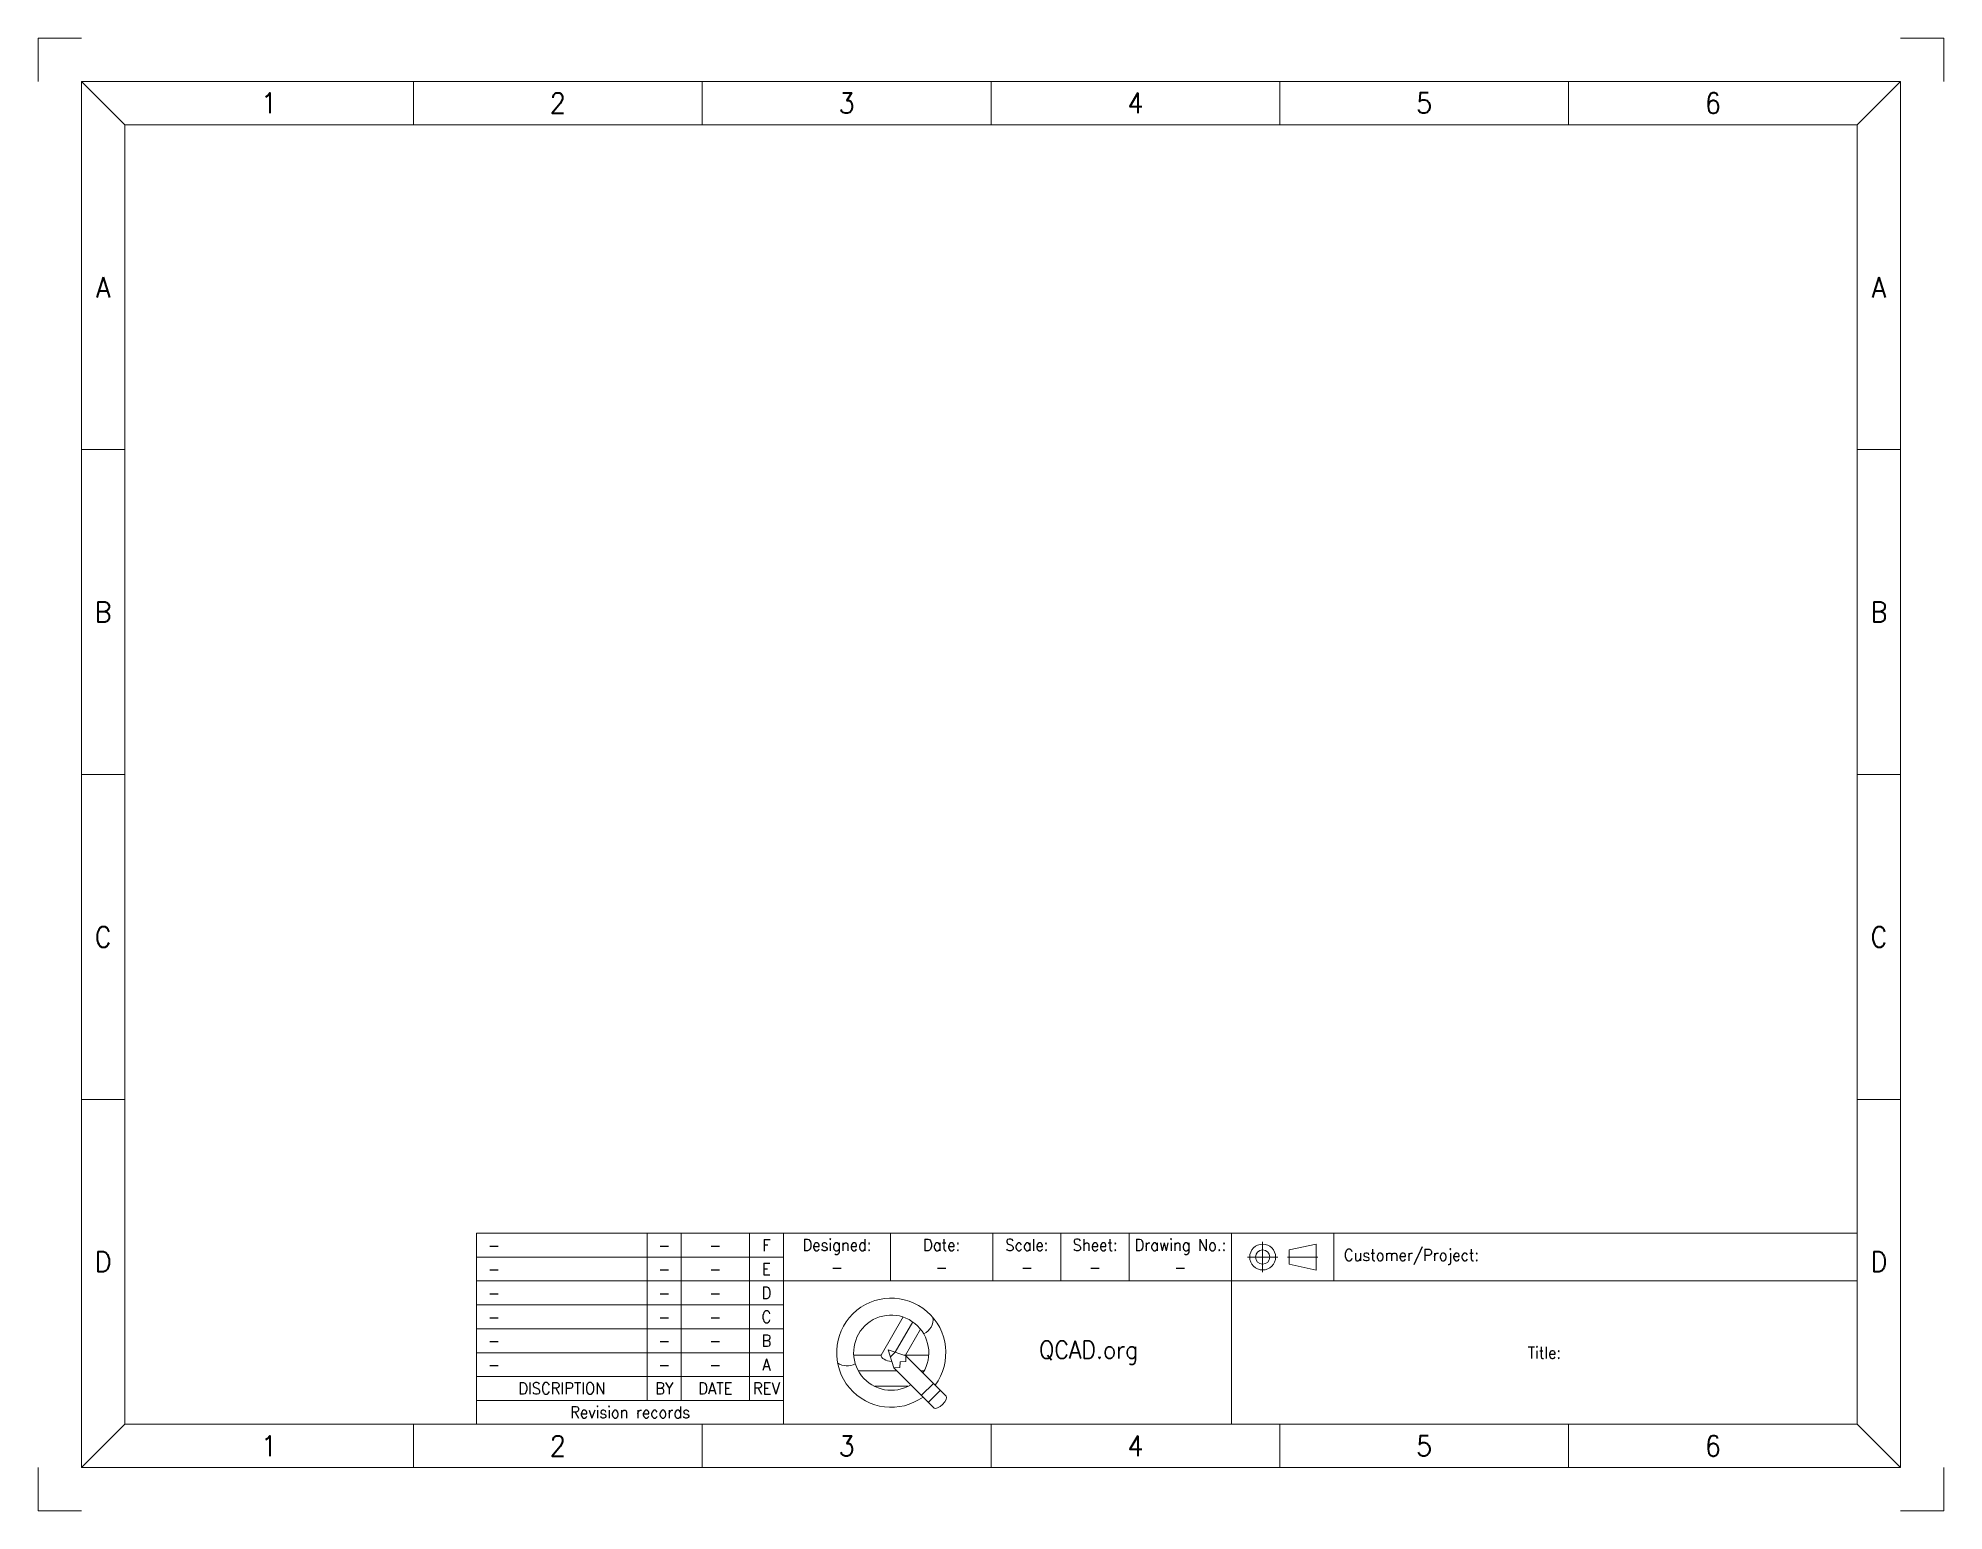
# Model space of a CAD drawing. Header units: inches. Extents: x 0 to 11, y 0 to 8.5.
import ezdxf

# ---------------------------------------------------------------- set-up
doc = ezdxf.new("R2010")
doc.units = ezdxf.units.IN
doc.header["$MEASUREMENT"] = 0
doc.linetypes.add('DASHDOT2', pattern=[12, 6, -2.95, 0.1, -2.95])
doc.layers.add('9.1 Drawing sheet', color=9, linetype='Continuous', lineweight=9, true_color=0xc0c0c0)
doc.styles.add('textstyle0', font='Standard')
doc.styles.add('textstyle1', font='Standard')
doc.styles.add('textstyle10', font='Standard')
doc.styles.add('textstyle11', font='Standard')
doc.styles.add('textstyle12', font='Standard')
doc.styles.add('textstyle13', font='Standard')
doc.styles.add('textstyle14', font='Standard')
doc.styles.add('textstyle15', font='Standard')
doc.styles.add('textstyle16', font='Standard')
doc.styles.add('textstyle17', font='Standard')
doc.styles.add('textstyle18', font='Standard')
doc.styles.add('textstyle19', font='Standard')
doc.styles.add('textstyle2', font='Standard')
doc.styles.add('textstyle20', font='Standard')
doc.styles.add('textstyle21', font='Standard')
doc.styles.add('textstyle22', font='Standard')
doc.styles.add('textstyle23', font='Standard')
doc.styles.add('textstyle24', font='Standard')
doc.styles.add('textstyle25', font='Standard')
doc.styles.add('textstyle26', font='Standard')
doc.styles.add('textstyle27', font='Standard')
doc.styles.add('textstyle28', font='Standard')
doc.styles.add('textstyle29', font='Standard')
doc.styles.add('textstyle3', font='Standard')
doc.styles.add('textstyle30', font='Standard')
doc.styles.add('textstyle31', font='Standard')
doc.styles.add('textstyle32', font='Standard')
doc.styles.add('textstyle33', font='Standard')
doc.styles.add('textstyle34', font='Standard')
doc.styles.add('textstyle35', font='Standard')
doc.styles.add('textstyle36', font='Standard')
doc.styles.add('textstyle37', font='Standard')
doc.styles.add('textstyle38', font='Standard')
doc.styles.add('textstyle39', font='Standard')
doc.styles.add('textstyle4', font='Standard')
doc.styles.add('textstyle40', font='Standard')
doc.styles.add('textstyle41', font='Standard')
doc.styles.add('textstyle42', font='Standard')
doc.styles.add('textstyle43', font='Standard')
doc.styles.add('textstyle44', font='Standard')
doc.styles.add('textstyle45', font='Standard')
doc.styles.add('textstyle46', font='Standard')
doc.styles.add('textstyle47', font='Standard')
doc.styles.add('textstyle48', font='Standard')
doc.styles.add('textstyle49', font='Standard')
doc.styles.add('textstyle5', font='Standard')
doc.styles.add('textstyle50', font='Standard')
doc.styles.add('textstyle51', font='Standard')
doc.styles.add('textstyle52', font='Standard')
doc.styles.add('textstyle53', font='Standard')
doc.styles.add('textstyle54', font='Standard')
doc.styles.add('textstyle55', font='Standard')
doc.styles.add('textstyle56', font='Standard')
doc.styles.add('textstyle57', font='Standard')
doc.styles.add('textstyle58', font='Standard')
doc.styles.add('textstyle59', font='Standard')
doc.styles.add('textstyle6', font='Standard')
doc.styles.add('textstyle60', font='Standard')
doc.styles.add('textstyle61', font='Standard')
doc.styles.add('textstyle7', font='Standard')
doc.styles.add('textstyle8', font='Standard')
doc.styles.add('textstyle9', font='Standard')

# ---------------------------------------------------------------- blocks, each defined once
blk = doc.blocks.new('Zoned border')
at = {"layer": '9.1 Drawing sheet'}
for p, q in [((0.25, 8.25), (10.75, 8.25)), ((0.25, 0.25), (0.25, 8.25)), ((0.25, 8.25), (0.5, 8)), ((2.167, 8), (2.167, 8.25)), ((3.833, 8), (3.833, 8.25)), ((5.5, 8), (5.5, 8.25)), ((7.167, 8), (7.167, 8.25)), ((8.833, 8), (8.833, 8.25)), ((10.5, 8), (10.75, 8.25)), ((10.75, 0.25), (10.75, 8.25)), ((0.25, 6.125), (0.5, 6.125)), ((10.5, 6.125), (10.75, 6.125)), ((0.25, 4.25), (0.5, 4.25)), ((10.5, 4.25), (10.75, 4.25)), ((0.25, 2.375), (0.5, 2.375)), ((10.5, 2.375), (10.75, 2.375)), ((0.5, 0.5), (0.25, 0.25)), ((2.167, 0.25), (2.167, 0.5)), ((3.833, 0.25), (3.833, 0.5)), ((5.5, 0.25), (5.5, 0.5)), ((7.167, 0.25), (7.167, 0.5)), ((8.833, 0.25), (8.833, 0.5)), ((10.5, 0.5), (10.75, 0.25)), ((0.25, 0.25), (10.75, 0.25))]:
    blk.add_line(p, q, dxfattribs=at)
at = {"layer": '9.1 Drawing sheet', "char_height": 0.118, "attachment_point": 5}
for s, insert, style in [('1', (1.333, 8.125), 'textstyle41'), ('2', (3, 8.125), 'textstyle43'), ('3', (4.667, 8.125), 'textstyle44'), ('4', (6.333, 8.125), 'textstyle45'), ('5', (8, 8.125), 'textstyle46'), ('6', (9.667, 8.125), 'textstyle47'), ('A', (0.375, 7.062), 'textstyle42'), ('A', (10.625, 7.062), 'textstyle52'), ('B', (0.375, 5.188), 'textstyle48'), ('B', (10.625, 5.188), 'textstyle53'), ('C', (0.375, 3.312), 'textstyle49'), ('C', (10.625, 3.312), 'textstyle54'), ('D', (0.375, 1.438), 'textstyle50'), ('D', (10.625, 1.438), 'textstyle51'), ('1', (1.333, 0.375), 'textstyle58'), ('2', (3, 0.375), 'textstyle59'), ('3', (4.667, 0.375), 'textstyle60'), ('4', (6.333, 0.375), 'textstyle55'), ('5', (8, 0.375), 'textstyle56'), ('6', (9.667, 0.375), 'textstyle57')]:
    blk.add_mtext(s, dxfattribs=dict(at, insert=insert, style=style))
blk = doc.blocks.new('Paper Frame')
at = {"layer": '9.1 Drawing sheet'}
for p, q in [((0, 8.25), (0, 8.5)), ((0, 8.5), (0.25, 8.5)), ((11, 8.5), (10.75, 8.5)), ((11, 8.25), (11, 8.5)), ((0.5, 8), (10.5, 8)), ((0.5, 0.5), (0.5, 8)), ((10.5, 0.5), (10.5, 8)), ((0.5, 0.5), (10.5, 0.5)), ((0, 0.25), (0, 0)), ((11, 0.25), (11, 0)), ((0, 0), (0.25, 0)), ((11, 0), (10.75, 0))]:
    blk.add_line(p, q, dxfattribs=at)
blk.add_blockref('Zoned border', (0, 0), dxfattribs=at)
blk = doc.blocks.new('Logo')
at = {"layer": '9.1 Drawing sheet', "lineweight": 9}
for p, q in [((-5.507, 0.619), (-5.634, 0.399)), ((-5.493, 0.399), (-5.406, 0.549)), ((-5.792, 0.399), (-5.634, 0.399)), ((-5.593, 0.429), (-5.491, 0.395)), ((-5.56, 0.326), (-5.593, 0.429)), ((-5.58, 0.39), (-5.554, 0.416)), ((-5.527, 0.328), (-5.525, 0.361)), ((-5.492, 0.362), (-5.525, 0.361)), ((-5.501, 0.399), (-5.359, 0.399)), ((-5.491, 0.395), (-5.492, 0.362)), ((-5.258, 0.162), (-5.491, 0.395)), ((-5.56, 0.326), (-5.527, 0.328)), ((-5.328, 0.093), (-5.56, 0.326)), ((-5.401, 0.167), (-5.331, 0.236)), ((-5.671, 0.219), (-5.48, 0.219)), ((-5.361, 0.127), (-5.292, 0.196))]:
    blk.add_line(p, q, dxfattribs=at)
at = {"layer": '9.1 Drawing sheet', "linetype": 'DASHDOT2', "lineweight": 9}
for p, q in [((-5.554, 0.416), (-5.452, 0.592)), ((-5.766, 0.309), (-5.542, 0.309)), ((-5.404, 0.309), (-5.385, 0.309))]:
    blk.add_line(p, q, dxfattribs=at)
at = {"layer": '9.1 Drawing sheet', "lineweight": 9}
for centre, radius, start, end in [((-5.576, 0.413), 0.315, 323.5694, 305.684), ((-5.576, 0.413), 0.217, 327.5283, 301.4682), ((-5.43, 0.607), 0.0956, 296.5321, 5.6951), ((-5.83, 0.433), 0.0964, 234.9253, 298.9034)]:
    blk.add_arc(centre, radius, start, end, dxfattribs=at)
for centre, major_axis, ratio, start_param, end_param in [((-5.564, 0.399), (-0.0707, 0), 0.514393, 0, 1.456913), ((-5.564, 0.399), (-0.0707, 0), 0.514393, 3.069838, 3.141593), ((-5.293, 0.128), (0.0347, 0.0346), 0.381399, 3.141593, 6.283185)]:
    blk.add_ellipse(centre, major_axis=major_axis, ratio=ratio, start_param=start_param, end_param=end_param, dxfattribs=at)
at = {"layer": '9.1 Drawing sheet', "linetype": 'Continuous', "lineweight": 0, "insert": (-4.436, 0.413), "char_height": 0.10265, "width": 5.70284, "attachment_point": 5, "style": 'textstyle61'}
blk.add_mtext('QCAD.org\\pOpen source CAD', dxfattribs=at)
blk = doc.blocks.new('Title block')
at = {"layer": '9.1 Drawing sheet'}
for p, q in [((-7.969, 1.102), (-6.197, 1.102)), ((-7.969, 1.102), (-7.969, 0)), ((-6.984, 1.102), (-6.984, 0.138)), ((-6.788, 1.102), (-6.788, 0.138)), ((-6.394, 1.102), (-6.394, 0.138)), ((-6.197, 1.102), (0, 1.102)), ((-6.197, 1.102), (-6.197, 0)), ((-5.58, 0.827), (-5.58, 1.102)), ((-4.99, 0.827), (-4.99, 1.102)), ((-4.596, 0.827), (-4.596, 1.102)), ((-4.202, 0.827), (-4.202, 1.102)), ((-3.612, 0.827), (-3.612, 1.102)), ((-3.021, 0.827), (-3.021, 1.102)), ((0, 0), (0, 1.102)), ((-7.969, 0.965), (-6.197, 0.965)), ((-7.969, 0.827), (-6.197, 0.827)), ((-6.197, 0.827), (0, 0.827)), ((-3.612, 0), (-3.612, 0.827)), ((-7.969, 0.689), (-6.197, 0.689)), ((-7.969, 0.551), (-6.197, 0.551)), ((-7.969, 0.413), (-6.197, 0.413)), ((-7.969, 0.276), (-6.197, 0.276)), ((-7.969, 0.138), (-6.197, 0.138)), ((-7.969, 0), (0, 0))]:
    blk.add_line(p, q, dxfattribs=at)
at = {"layer": '9.1 Drawing sheet', "color": 9, "linetype": 'DASHDOT2', "lineweight": 5, "true_color": 0xc0c0c0}
for p, q in [((-3.432, 0.877), (-3.432, 1.052)), ((-3.519, 0.965), (-3.344, 0.965)), ((-3.289, 0.965), (-3.114, 0.965))]:
    blk.add_line(p, q, dxfattribs=at)
at = {"layer": '9.1 Drawing sheet', "color": 9, "linetype": 'Continuous', "lineweight": 9, "true_color": 0xc0c0c0}
for p, q in [((-3.124, 1.039), (-3.279, 1.006)), ((-3.279, 1.006), (-3.279, 0.923)), ((-3.124, 1.039), (-3.124, 0.89)), ((-3.279, 0.923), (-3.124, 0.89))]:
    blk.add_line(p, q, dxfattribs=at)
for radius in [0.0747, 0.0411]:
    blk.add_circle((-3.432, 0.965), radius, dxfattribs=at)
at = {"layer": '9.1 Drawing sheet'}
blk.add_blockref('Logo', (0, 0), dxfattribs=at)
at = {"layer": '9.1 Drawing sheet', "linetype": 'Continuous', "lineweight": 0, "width": 3.8019}
for s, insert, char_height, attachment_point, style in [('-', (-7.904, 1.033), 0.0684, 4, 'textstyle32'), ('-', (-6.886, 1.033), 0.0684, 5, 'textstyle33'), ('-', (-6.591, 1.033), 0.0684, 5, 'textstyle34'), ('F', (-6.296, 1.033), 0.0684, 5, 'textstyle13'), ('Designed:', (-5.889, 1.069), 0.0684, 2, 'textstyle37'), ('Date:', (-5.285, 1.069), 0.0684, 2, 'textstyle38'), ('Scale:', (-4.793, 1.069), 0.0684, 2, 'textstyle39'), ('Sheet:', (-4.399, 1.069), 0.0684, 2, 'textstyle40'), ('Drawing No.:', (-3.907, 1.069), 0.06843, 2, 'textstyle36'), ('Customer/Project:', (-2.963, 0.965), 0.06843, 4, 'textstyle35'), ('-', (-7.904, 0.896), 0.0684, 4, 'textstyle29'), ('-', (-6.886, 0.896), 0.0684, 5, 'textstyle30'), ('-', (-6.591, 0.896), 0.0684, 5, 'textstyle31'), ('E', (-6.296, 0.896), 0.0684, 5, 'textstyle12'), ('-', (-5.889, 0.906), 0.0684, 5, 'textstyle0'), ('-', (-5.285, 0.906), 0.0684, 5, 'textstyle1'), ('-', (-4.793, 0.906), 0.0684, 5, 'textstyle2'), ('-', (-4.399, 0.906), 0.0684, 5, 'textstyle14'), ('-', (-3.907, 0.906), 0.0684, 5, 'textstyle16'), ('D', (-6.296, 0.758), 0.0684, 5, 'textstyle11'), ('-', (-7.904, 0.758), 0.0684, 4, 'textstyle26'), ('-', (-6.886, 0.758), 0.0684, 5, 'textstyle27'), ('-', (-6.591, 0.758), 0.0684, 5, 'textstyle28'), ('-', (-7.904, 0.62), 0.0684, 4, 'textstyle23'), ('-', (-6.886, 0.62), 0.0684, 5, 'textstyle24'), ('-', (-6.591, 0.62), 0.0684, 5, 'textstyle25'), ('C', (-6.296, 0.62), 0.0684, 5, 'textstyle10'), ('-', (-7.904, 0.482), 0.0684, 4, 'textstyle20'), ('-', (-6.886, 0.482), 0.0684, 5, 'textstyle21'), ('-', (-6.591, 0.482), 0.0684, 5, 'textstyle22'), ('B', (-6.296, 0.482), 0.0684, 5, 'textstyle9'), ('Title:', (-1.806, 0.413), 0.0684, 5, 'textstyle15'), ('-', (-7.904, 0.344), 0.0684, 4, 'textstyle17'), ('-', (-6.886, 0.344), 0.0684, 5, 'textstyle18'), ('-', (-6.591, 0.344), 0.0684, 5, 'textstyle19'), ('A', (-6.296, 0.344), 0.0684, 5, 'textstyle8'), ('DISCRIPTION', (-7.477, 0.207), 0.06843, 5, 'textstyle4'), ('BY', (-6.886, 0.207), 0.0684, 5, 'textstyle5'), ('DATE', (-6.591, 0.207), 0.0684, 5, 'textstyle6'), ('REV', (-6.296, 0.207), 0.0684, 5, 'textstyle7'), ('Revision records', (-7.083, 0.069), 0.06843, 5, 'textstyle3')]:
    blk.add_mtext(s, dxfattribs=dict(at, insert=insert, char_height=char_height, attachment_point=attachment_point, style=style))

msp = doc.modelspace()

# ---------------------------------------------------------------- block references
at = {"layer": '9.1 Drawing sheet'}
for name, p in [('Paper Frame', (0, 0)), ('Title block', (10.5, 0.5))]:
    msp.add_blockref(name, p, dxfattribs=at)

doc.saveas('drawing.dxf')
